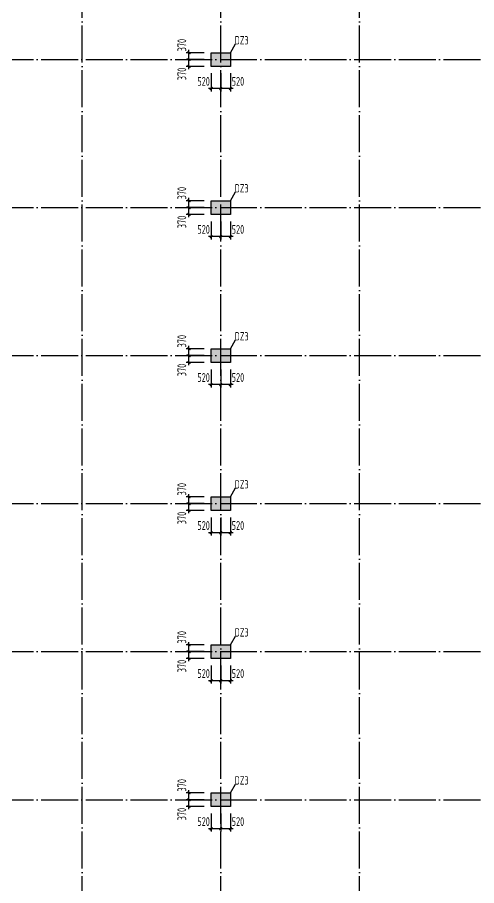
# Model space of a CAD drawing. Extents: x 14475413 to 15955882, y -732572 to -282951.
# Drawn here: x 14927108 to 14951962, y -557380 to -510457 of the extents above; entities that cross this region are included whole.
import ezdxf
from ezdxf.enums import TextEntityAlignment as Align

# ---------------------------------------------------------------- set-up
doc = ezdxf.new("R2010")
doc.units = 0
doc.header["$LTSCALE"] = 1000
doc.header["$MEASUREMENT"] = 0
doc.linetypes.add('DOTE', pattern=[2.42, 2, -0.2, 0.02, -0.2])
for name, color, linetype in [('COLU', 253, 'Continuous'), ('COLU_DIM', 3, 'Continuous'), ('COLU_HATCH', 251, 'Continuous'), ('DOTE', 1, 'DOTE'), ('STAIR', 2, 'Continuous')]:
    doc.layers.add(name, color=color, linetype=linetype)
doc.styles.add('TSSD_Dimension', font='Tssdeng.shx', dxfattribs={"width": 0.7, "bigfont": 'hztxt.shx'})
doc.styles.add('TSSD_REIN', font='tssdeng.shx', dxfattribs={"width": 0.7, "bigfont": 'tssdchn.shx'})
doc.dimstyles.new('TSSD_150_150', dxfattribs={"dimtxt": 475, "dimasz": 150, "dimexe": 150, "dimexo": 375, "dimgap": 150, "dimtad": 1, "dimdec": 0, "dimzin": 0, "dimdsep": 46, "dimtxsty": 'TSSD_Dimension', "dimblk": 'ARCHTICK', "dimcen": 0, "dimdle": 150, "dimclrt": 7, "dimadec": 0, "dimazin": 0, "dimtfac": 1, "dimtdec": 0, "dimtix": 1, "dimtmove": 2, "dimatfit": 3, "dimfxl": 0, "dimtolj": 1, "dimtzin": 0, "dimarcsym": 0})

# ---------------------------------------------------------------- blocks, each defined once
blk = doc.blocks.new('_ArchTick')
at = {"color": 0, "linetype": 'ByBlock', "const_width": 0.4}
blk.add_lwpolyline([(-0.5, -0.5), (0.5, 0.5)], dxfattribs=at)
blk = doc.blocks.new('*D115')
at = {"layer": 'COLU_DIM', "color": 0, "lineweight": -2, "ltscale": 0.5}
for p, q in [((14938116, -513481), (14938116, -514456)), ((14938636, -513481), (14938636, -514456)), ((14938786, -514306), (14937966, -514306))]:
    blk.add_line(p, q, dxfattribs=at)
at = {"layer": 'Defpoints', "color": 0, "ltscale": 0.5}
for p in [(14938116, -513106), (14938636, -513106), (14938116, -514306)]:
    blk.add_point(p, dxfattribs=at)
at = {"layer": 'COLU_DIM', "color": 0, "lineweight": -2, "ltscale": 0.5, "xscale": 150, "yscale": 150, "zscale": 150, "rotation": 180}
blk.add_blockref('_ArchTick', (14938116, -514306), dxfattribs=at)
at = {"layer": 'COLU_DIM', "color": 0, "lineweight": -2, "ltscale": 0.5, "xscale": 150, "yscale": 150, "zscale": 150}
blk.add_blockref('_ArchTick', (14938636, -514306), dxfattribs=at)
at = {"layer": 'COLU_DIM', "color": 7, "ltscale": 0.5, "insert": (14939044, -513918), "char_height": 475, "attachment_point": 5, "style": 'TSSD_Dimension'}
blk.add_mtext('\\A1;520', dxfattribs=at)
blk = doc.blocks.new('*D116')
at = {"layer": 'COLU_DIM', "color": 0, "lineweight": -2, "ltscale": 0.5}
for p, q in [((14937596, -513481), (14937596, -514456)), ((14938116, -513481), (14938116, -514456)), ((14938266, -514306), (14937446, -514306))]:
    blk.add_line(p, q, dxfattribs=at)
at = {"layer": 'Defpoints', "color": 0, "ltscale": 0.5}
for p in [(14937596, -513106), (14938116, -513106), (14937596, -514306)]:
    blk.add_point(p, dxfattribs=at)
at = {"layer": 'COLU_DIM', "color": 0, "lineweight": -2, "ltscale": 0.5, "xscale": 150, "yscale": 150, "zscale": 150, "rotation": 180}
blk.add_blockref('_ArchTick', (14937596, -514306), dxfattribs=at)
at = {"layer": 'COLU_DIM', "color": 0, "lineweight": -2, "ltscale": 0.5, "xscale": 150, "yscale": 150, "zscale": 150}
blk.add_blockref('_ArchTick', (14938116, -514306), dxfattribs=at)
at = {"layer": 'COLU_DIM', "color": 7, "ltscale": 0.5, "insert": (14937187, -513918), "char_height": 475, "attachment_point": 5, "style": 'TSSD_Dimension'}
blk.add_mtext('\\A1;520', dxfattribs=at)
blk = doc.blocks.new('*D117')
at = {"layer": 'COLU_DIM', "color": 0, "lineweight": -2, "ltscale": 0.5}
for p, q in [((14937221, -512736), (14936246, -512736)), ((14936396, -513256), (14936396, -512586)), ((14937221, -513106), (14936246, -513106))]:
    blk.add_line(p, q, dxfattribs=at)
at = {"layer": 'Defpoints', "color": 0, "ltscale": 0.5}
for p in [(14936396, -512736), (14937596, -512736), (14937596, -513106)]:
    blk.add_point(p, dxfattribs=at)
at = {"layer": 'COLU_DIM', "color": 0, "lineweight": -2, "ltscale": 0.5, "xscale": 150, "yscale": 150, "zscale": 150}
for p, rotation in [((14936396, -512736), 90), ((14936396, -513106), 270)]:
    blk.add_blockref('_ArchTick', p, dxfattribs=dict(at, rotation=rotation))
at = {"layer": 'COLU_DIM', "color": 7, "ltscale": 0.5, "insert": (14936008, -513514), "char_height": 475, "attachment_point": 5, "rotation": 90, "style": 'TSSD_Dimension'}
blk.add_mtext('\\A1;370', dxfattribs=at)
blk = doc.blocks.new('*D118')
at = {"layer": 'COLU_DIM', "color": 0, "lineweight": -2, "ltscale": 0.5}
for p, q in [((14937221, -512366), (14936246, -512366)), ((14936396, -512886), (14936396, -512216)), ((14937221, -512736), (14936246, -512736))]:
    blk.add_line(p, q, dxfattribs=at)
at = {"layer": 'Defpoints', "color": 0, "ltscale": 0.5}
for p in [(14936396, -512366), (14937596, -512366), (14937596, -512736)]:
    blk.add_point(p, dxfattribs=at)
at = {"layer": 'COLU_DIM', "color": 0, "lineweight": -2, "ltscale": 0.5, "xscale": 150, "yscale": 150, "zscale": 150}
for p, rotation in [((14936396, -512366), 90), ((14936396, -512736), 270)]:
    blk.add_blockref('_ArchTick', p, dxfattribs=dict(at, rotation=rotation))
at = {"layer": 'COLU_DIM', "color": 7, "ltscale": 0.5, "insert": (14936008, -511957), "char_height": 475, "attachment_point": 5, "rotation": 90, "style": 'TSSD_Dimension'}
blk.add_mtext('\\A1;370', dxfattribs=at)
blk = doc.blocks.new('*D127')
at = {"layer": 'COLU_DIM', "color": 0, "lineweight": -2, "ltscale": 0.5}
for p, q in [((14938116, -521481), (14938116, -522456)), ((14938636, -521481), (14938636, -522456)), ((14938786, -522306), (14937966, -522306))]:
    blk.add_line(p, q, dxfattribs=at)
at = {"layer": 'Defpoints', "color": 0, "ltscale": 0.5}
for p in [(14938116, -521106), (14938636, -521106), (14938116, -522306)]:
    blk.add_point(p, dxfattribs=at)
at = {"layer": 'COLU_DIM', "color": 0, "lineweight": -2, "ltscale": 0.5, "xscale": 150, "yscale": 150, "zscale": 150, "rotation": 180}
blk.add_blockref('_ArchTick', (14938116, -522306), dxfattribs=at)
at = {"layer": 'COLU_DIM', "color": 0, "lineweight": -2, "ltscale": 0.5, "xscale": 150, "yscale": 150, "zscale": 150}
blk.add_blockref('_ArchTick', (14938636, -522306), dxfattribs=at)
at = {"layer": 'COLU_DIM', "color": 7, "ltscale": 0.5, "insert": (14939044, -521918), "char_height": 475, "attachment_point": 5, "style": 'TSSD_Dimension'}
blk.add_mtext('\\A1;520', dxfattribs=at)
blk = doc.blocks.new('*D128')
at = {"layer": 'COLU_DIM', "color": 0, "lineweight": -2, "ltscale": 0.5}
for p, q in [((14937596, -521481), (14937596, -522456)), ((14938116, -521481), (14938116, -522456)), ((14938266, -522306), (14937446, -522306))]:
    blk.add_line(p, q, dxfattribs=at)
at = {"layer": 'Defpoints', "color": 0, "ltscale": 0.5}
for p in [(14937596, -521106), (14938116, -521106), (14937596, -522306)]:
    blk.add_point(p, dxfattribs=at)
at = {"layer": 'COLU_DIM', "color": 0, "lineweight": -2, "ltscale": 0.5, "xscale": 150, "yscale": 150, "zscale": 150, "rotation": 180}
blk.add_blockref('_ArchTick', (14937596, -522306), dxfattribs=at)
at = {"layer": 'COLU_DIM', "color": 0, "lineweight": -2, "ltscale": 0.5, "xscale": 150, "yscale": 150, "zscale": 150}
blk.add_blockref('_ArchTick', (14938116, -522306), dxfattribs=at)
at = {"layer": 'COLU_DIM', "color": 7, "ltscale": 0.5, "insert": (14937187, -521918), "char_height": 475, "attachment_point": 5, "style": 'TSSD_Dimension'}
blk.add_mtext('\\A1;520', dxfattribs=at)
blk = doc.blocks.new('*D129')
at = {"layer": 'COLU_DIM', "color": 0, "lineweight": -2, "ltscale": 0.5}
for p, q in [((14937221, -520736), (14936246, -520736)), ((14936396, -521256), (14936396, -520586)), ((14937221, -521106), (14936246, -521106))]:
    blk.add_line(p, q, dxfattribs=at)
at = {"layer": 'Defpoints', "color": 0, "ltscale": 0.5}
for p in [(14936396, -520736), (14937596, -520736), (14937596, -521106)]:
    blk.add_point(p, dxfattribs=at)
at = {"layer": 'COLU_DIM', "color": 0, "lineweight": -2, "ltscale": 0.5, "xscale": 150, "yscale": 150, "zscale": 150}
for p, rotation in [((14936396, -520736), 90), ((14936396, -521106), 270)]:
    blk.add_blockref('_ArchTick', p, dxfattribs=dict(at, rotation=rotation))
at = {"layer": 'COLU_DIM', "color": 7, "ltscale": 0.5, "insert": (14936008, -521514), "char_height": 475, "attachment_point": 5, "rotation": 90, "style": 'TSSD_Dimension'}
blk.add_mtext('\\A1;370', dxfattribs=at)
blk = doc.blocks.new('*D130')
at = {"layer": 'COLU_DIM', "color": 0, "lineweight": -2, "ltscale": 0.5}
for p, q in [((14937221, -520366), (14936246, -520366)), ((14936396, -520886), (14936396, -520216)), ((14937221, -520736), (14936246, -520736))]:
    blk.add_line(p, q, dxfattribs=at)
at = {"layer": 'Defpoints', "color": 0, "ltscale": 0.5}
for p in [(14936396, -520366), (14937596, -520366), (14937596, -520736)]:
    blk.add_point(p, dxfattribs=at)
at = {"layer": 'COLU_DIM', "color": 0, "lineweight": -2, "ltscale": 0.5, "xscale": 150, "yscale": 150, "zscale": 150}
for p, rotation in [((14936396, -520366), 90), ((14936396, -520736), 270)]:
    blk.add_blockref('_ArchTick', p, dxfattribs=dict(at, rotation=rotation))
at = {"layer": 'COLU_DIM', "color": 7, "ltscale": 0.5, "insert": (14936008, -519957), "char_height": 475, "attachment_point": 5, "rotation": 90, "style": 'TSSD_Dimension'}
blk.add_mtext('\\A1;370', dxfattribs=at)
blk = doc.blocks.new('*D139')
at = {"layer": 'COLU_DIM', "color": 0, "lineweight": -2, "ltscale": 0.5}
for p, q in [((14938116, -529481), (14938116, -530456)), ((14938636, -529481), (14938636, -530456)), ((14938786, -530306), (14937966, -530306))]:
    blk.add_line(p, q, dxfattribs=at)
at = {"layer": 'Defpoints', "color": 0, "ltscale": 0.5}
for p in [(14938116, -529106), (14938636, -529106), (14938116, -530306)]:
    blk.add_point(p, dxfattribs=at)
at = {"layer": 'COLU_DIM', "color": 0, "lineweight": -2, "ltscale": 0.5, "xscale": 150, "yscale": 150, "zscale": 150, "rotation": 180}
blk.add_blockref('_ArchTick', (14938116, -530306), dxfattribs=at)
at = {"layer": 'COLU_DIM', "color": 0, "lineweight": -2, "ltscale": 0.5, "xscale": 150, "yscale": 150, "zscale": 150}
blk.add_blockref('_ArchTick', (14938636, -530306), dxfattribs=at)
at = {"layer": 'COLU_DIM', "color": 7, "ltscale": 0.5, "insert": (14939044, -529918), "char_height": 475, "attachment_point": 5, "style": 'TSSD_Dimension'}
blk.add_mtext('\\A1;520', dxfattribs=at)
blk = doc.blocks.new('*D140')
at = {"layer": 'COLU_DIM', "color": 0, "lineweight": -2, "ltscale": 0.5}
for p, q in [((14937596, -529481), (14937596, -530456)), ((14938116, -529481), (14938116, -530456)), ((14938266, -530306), (14937446, -530306))]:
    blk.add_line(p, q, dxfattribs=at)
at = {"layer": 'Defpoints', "color": 0, "ltscale": 0.5}
for p in [(14937596, -529106), (14938116, -529106), (14937596, -530306)]:
    blk.add_point(p, dxfattribs=at)
at = {"layer": 'COLU_DIM', "color": 0, "lineweight": -2, "ltscale": 0.5, "xscale": 150, "yscale": 150, "zscale": 150, "rotation": 180}
blk.add_blockref('_ArchTick', (14937596, -530306), dxfattribs=at)
at = {"layer": 'COLU_DIM', "color": 0, "lineweight": -2, "ltscale": 0.5, "xscale": 150, "yscale": 150, "zscale": 150}
blk.add_blockref('_ArchTick', (14938116, -530306), dxfattribs=at)
at = {"layer": 'COLU_DIM', "color": 7, "ltscale": 0.5, "insert": (14937187, -529918), "char_height": 475, "attachment_point": 5, "style": 'TSSD_Dimension'}
blk.add_mtext('\\A1;520', dxfattribs=at)
blk = doc.blocks.new('*D141')
at = {"layer": 'COLU_DIM', "color": 0, "lineweight": -2, "ltscale": 0.5}
for p, q in [((14937221, -528736), (14936246, -528736)), ((14936396, -529256), (14936396, -528586)), ((14937221, -529106), (14936246, -529106))]:
    blk.add_line(p, q, dxfattribs=at)
at = {"layer": 'Defpoints', "color": 0, "ltscale": 0.5}
for p in [(14936396, -528736), (14937596, -528736), (14937596, -529106)]:
    blk.add_point(p, dxfattribs=at)
at = {"layer": 'COLU_DIM', "color": 0, "lineweight": -2, "ltscale": 0.5, "xscale": 150, "yscale": 150, "zscale": 150}
for p, rotation in [((14936396, -528736), 90), ((14936396, -529106), 270)]:
    blk.add_blockref('_ArchTick', p, dxfattribs=dict(at, rotation=rotation))
at = {"layer": 'COLU_DIM', "color": 7, "ltscale": 0.5, "insert": (14936008, -529514), "char_height": 475, "attachment_point": 5, "rotation": 90, "style": 'TSSD_Dimension'}
blk.add_mtext('\\A1;370', dxfattribs=at)
blk = doc.blocks.new('*D142')
at = {"layer": 'COLU_DIM', "color": 0, "lineweight": -2, "ltscale": 0.5}
for p, q in [((14936396, -528886), (14936396, -528216)), ((14937221, -528366), (14936246, -528366)), ((14937221, -528736), (14936246, -528736))]:
    blk.add_line(p, q, dxfattribs=at)
at = {"layer": 'Defpoints', "color": 0, "ltscale": 0.5}
for p in [(14936396, -528366), (14937596, -528366), (14937596, -528736)]:
    blk.add_point(p, dxfattribs=at)
at = {"layer": 'COLU_DIM', "color": 0, "lineweight": -2, "ltscale": 0.5, "xscale": 150, "yscale": 150, "zscale": 150}
for p, rotation in [((14936396, -528366), 90), ((14936396, -528736), 270)]:
    blk.add_blockref('_ArchTick', p, dxfattribs=dict(at, rotation=rotation))
at = {"layer": 'COLU_DIM', "color": 7, "ltscale": 0.5, "insert": (14936008, -527957), "char_height": 475, "attachment_point": 5, "rotation": 90, "style": 'TSSD_Dimension'}
blk.add_mtext('\\A1;370', dxfattribs=at)
blk = doc.blocks.new('*D151')
at = {"layer": 'COLU_DIM', "color": 0, "lineweight": -2, "ltscale": 0.5}
for p, q in [((14938116, -537481), (14938116, -538456)), ((14938636, -537481), (14938636, -538456)), ((14938786, -538306), (14937966, -538306))]:
    blk.add_line(p, q, dxfattribs=at)
at = {"layer": 'Defpoints', "color": 0, "ltscale": 0.5}
for p in [(14938116, -537106), (14938636, -537106), (14938116, -538306)]:
    blk.add_point(p, dxfattribs=at)
at = {"layer": 'COLU_DIM', "color": 0, "lineweight": -2, "ltscale": 0.5, "xscale": 150, "yscale": 150, "zscale": 150, "rotation": 180}
blk.add_blockref('_ArchTick', (14938116, -538306), dxfattribs=at)
at = {"layer": 'COLU_DIM', "color": 0, "lineweight": -2, "ltscale": 0.5, "xscale": 150, "yscale": 150, "zscale": 150}
blk.add_blockref('_ArchTick', (14938636, -538306), dxfattribs=at)
at = {"layer": 'COLU_DIM', "color": 7, "ltscale": 0.5, "insert": (14939044, -537918), "char_height": 475, "attachment_point": 5, "style": 'TSSD_Dimension'}
blk.add_mtext('\\A1;520', dxfattribs=at)
blk = doc.blocks.new('*D152')
at = {"layer": 'COLU_DIM', "color": 0, "lineweight": -2, "ltscale": 0.5}
for p, q in [((14937596, -537481), (14937596, -538456)), ((14938116, -537481), (14938116, -538456)), ((14938266, -538306), (14937446, -538306))]:
    blk.add_line(p, q, dxfattribs=at)
at = {"layer": 'Defpoints', "color": 0, "ltscale": 0.5}
for p in [(14937596, -537106), (14938116, -537106), (14937596, -538306)]:
    blk.add_point(p, dxfattribs=at)
at = {"layer": 'COLU_DIM', "color": 0, "lineweight": -2, "ltscale": 0.5, "xscale": 150, "yscale": 150, "zscale": 150, "rotation": 180}
blk.add_blockref('_ArchTick', (14937596, -538306), dxfattribs=at)
at = {"layer": 'COLU_DIM', "color": 0, "lineweight": -2, "ltscale": 0.5, "xscale": 150, "yscale": 150, "zscale": 150}
blk.add_blockref('_ArchTick', (14938116, -538306), dxfattribs=at)
at = {"layer": 'COLU_DIM', "color": 7, "ltscale": 0.5, "insert": (14937187, -537918), "char_height": 475, "attachment_point": 5, "style": 'TSSD_Dimension'}
blk.add_mtext('\\A1;520', dxfattribs=at)
blk = doc.blocks.new('*D153')
at = {"layer": 'COLU_DIM', "color": 0, "lineweight": -2, "ltscale": 0.5}
for p, q in [((14937221, -536736), (14936246, -536736)), ((14936396, -537256), (14936396, -536586)), ((14937221, -537106), (14936246, -537106))]:
    blk.add_line(p, q, dxfattribs=at)
at = {"layer": 'Defpoints', "color": 0, "ltscale": 0.5}
for p in [(14936396, -536736), (14937596, -536736), (14937596, -537106)]:
    blk.add_point(p, dxfattribs=at)
at = {"layer": 'COLU_DIM', "color": 0, "lineweight": -2, "ltscale": 0.5, "xscale": 150, "yscale": 150, "zscale": 150}
for p, rotation in [((14936396, -536736), 90), ((14936396, -537106), 270)]:
    blk.add_blockref('_ArchTick', p, dxfattribs=dict(at, rotation=rotation))
at = {"layer": 'COLU_DIM', "color": 7, "ltscale": 0.5, "insert": (14936008, -537514), "char_height": 475, "attachment_point": 5, "rotation": 90, "style": 'TSSD_Dimension'}
blk.add_mtext('\\A1;370', dxfattribs=at)
blk = doc.blocks.new('*D154')
at = {"layer": 'COLU_DIM', "color": 0, "lineweight": -2, "ltscale": 0.5}
for p, q in [((14936396, -536886), (14936396, -536216)), ((14937221, -536366), (14936246, -536366)), ((14937221, -536736), (14936246, -536736))]:
    blk.add_line(p, q, dxfattribs=at)
at = {"layer": 'Defpoints', "color": 0, "ltscale": 0.5}
for p in [(14936396, -536366), (14937596, -536366), (14937596, -536736)]:
    blk.add_point(p, dxfattribs=at)
at = {"layer": 'COLU_DIM', "color": 0, "lineweight": -2, "ltscale": 0.5, "xscale": 150, "yscale": 150, "zscale": 150}
for p, rotation in [((14936396, -536366), 90), ((14936396, -536736), 270)]:
    blk.add_blockref('_ArchTick', p, dxfattribs=dict(at, rotation=rotation))
at = {"layer": 'COLU_DIM', "color": 7, "ltscale": 0.5, "insert": (14936008, -535957), "char_height": 475, "attachment_point": 5, "rotation": 90, "style": 'TSSD_Dimension'}
blk.add_mtext('\\A1;370', dxfattribs=at)
blk = doc.blocks.new('*D163')
at = {"layer": 'COLU_DIM', "color": 0, "lineweight": -2, "ltscale": 0.5}
for p, q in [((14938116, -545481), (14938116, -546456)), ((14938636, -545481), (14938636, -546456)), ((14938786, -546306), (14937966, -546306))]:
    blk.add_line(p, q, dxfattribs=at)
at = {"layer": 'Defpoints', "color": 0, "ltscale": 0.5}
for p in [(14938116, -545106), (14938636, -545106), (14938116, -546306)]:
    blk.add_point(p, dxfattribs=at)
at = {"layer": 'COLU_DIM', "color": 0, "lineweight": -2, "ltscale": 0.5, "xscale": 150, "yscale": 150, "zscale": 150, "rotation": 180}
blk.add_blockref('_ArchTick', (14938116, -546306), dxfattribs=at)
at = {"layer": 'COLU_DIM', "color": 0, "lineweight": -2, "ltscale": 0.5, "xscale": 150, "yscale": 150, "zscale": 150}
blk.add_blockref('_ArchTick', (14938636, -546306), dxfattribs=at)
at = {"layer": 'COLU_DIM', "color": 7, "ltscale": 0.5, "insert": (14939044, -545918), "char_height": 475, "attachment_point": 5, "style": 'TSSD_Dimension'}
blk.add_mtext('\\A1;520', dxfattribs=at)
blk = doc.blocks.new('*D164')
at = {"layer": 'COLU_DIM', "color": 0, "lineweight": -2, "ltscale": 0.5}
for p, q in [((14937596, -545481), (14937596, -546456)), ((14938116, -545481), (14938116, -546456)), ((14938266, -546306), (14937446, -546306))]:
    blk.add_line(p, q, dxfattribs=at)
at = {"layer": 'Defpoints', "color": 0, "ltscale": 0.5}
for p in [(14937596, -545106), (14938116, -545106), (14937596, -546306)]:
    blk.add_point(p, dxfattribs=at)
at = {"layer": 'COLU_DIM', "color": 0, "lineweight": -2, "ltscale": 0.5, "xscale": 150, "yscale": 150, "zscale": 150, "rotation": 180}
blk.add_blockref('_ArchTick', (14937596, -546306), dxfattribs=at)
at = {"layer": 'COLU_DIM', "color": 0, "lineweight": -2, "ltscale": 0.5, "xscale": 150, "yscale": 150, "zscale": 150}
blk.add_blockref('_ArchTick', (14938116, -546306), dxfattribs=at)
at = {"layer": 'COLU_DIM', "color": 7, "ltscale": 0.5, "insert": (14937187, -545918), "char_height": 475, "attachment_point": 5, "style": 'TSSD_Dimension'}
blk.add_mtext('\\A1;520', dxfattribs=at)
blk = doc.blocks.new('*D165')
at = {"layer": 'COLU_DIM', "color": 0, "lineweight": -2, "ltscale": 0.5}
for p, q in [((14937221, -544736), (14936246, -544736)), ((14936396, -545256), (14936396, -544586)), ((14937221, -545106), (14936246, -545106))]:
    blk.add_line(p, q, dxfattribs=at)
at = {"layer": 'Defpoints', "color": 0, "ltscale": 0.5}
for p in [(14936396, -544736), (14937596, -544736), (14937596, -545106)]:
    blk.add_point(p, dxfattribs=at)
at = {"layer": 'COLU_DIM', "color": 0, "lineweight": -2, "ltscale": 0.5, "xscale": 150, "yscale": 150, "zscale": 150}
for p, rotation in [((14936396, -544736), 90), ((14936396, -545106), 270)]:
    blk.add_blockref('_ArchTick', p, dxfattribs=dict(at, rotation=rotation))
at = {"layer": 'COLU_DIM', "color": 7, "ltscale": 0.5, "insert": (14936008, -545514), "char_height": 475, "attachment_point": 5, "rotation": 90, "style": 'TSSD_Dimension'}
blk.add_mtext('\\A1;370', dxfattribs=at)
blk = doc.blocks.new('*D166')
at = {"layer": 'COLU_DIM', "color": 0, "lineweight": -2, "ltscale": 0.5}
for p, q in [((14936396, -544886), (14936396, -544216)), ((14937221, -544366), (14936246, -544366)), ((14937221, -544736), (14936246, -544736))]:
    blk.add_line(p, q, dxfattribs=at)
at = {"layer": 'Defpoints', "color": 0, "ltscale": 0.5}
for p in [(14936396, -544366), (14937596, -544366), (14937596, -544736)]:
    blk.add_point(p, dxfattribs=at)
at = {"layer": 'COLU_DIM', "color": 0, "lineweight": -2, "ltscale": 0.5, "xscale": 150, "yscale": 150, "zscale": 150}
for p, rotation in [((14936396, -544366), 90), ((14936396, -544736), 270)]:
    blk.add_blockref('_ArchTick', p, dxfattribs=dict(at, rotation=rotation))
at = {"layer": 'COLU_DIM', "color": 7, "ltscale": 0.5, "insert": (14936008, -543957), "char_height": 475, "attachment_point": 5, "rotation": 90, "style": 'TSSD_Dimension'}
blk.add_mtext('\\A1;370', dxfattribs=at)
blk = doc.blocks.new('*D175')
at = {"layer": 'COLU_DIM', "color": 0, "lineweight": -2, "ltscale": 0.5}
for p, q in [((14938116, -553481), (14938116, -554456)), ((14938636, -553481), (14938636, -554456)), ((14938786, -554306), (14937966, -554306))]:
    blk.add_line(p, q, dxfattribs=at)
at = {"layer": 'Defpoints', "color": 0, "ltscale": 0.5}
for p in [(14938116, -553106), (14938636, -553106), (14938116, -554306)]:
    blk.add_point(p, dxfattribs=at)
at = {"layer": 'COLU_DIM', "color": 0, "lineweight": -2, "ltscale": 0.5, "xscale": 150, "yscale": 150, "zscale": 150, "rotation": 180}
blk.add_blockref('_ArchTick', (14938116, -554306), dxfattribs=at)
at = {"layer": 'COLU_DIM', "color": 0, "lineweight": -2, "ltscale": 0.5, "xscale": 150, "yscale": 150, "zscale": 150}
blk.add_blockref('_ArchTick', (14938636, -554306), dxfattribs=at)
at = {"layer": 'COLU_DIM', "color": 7, "ltscale": 0.5, "insert": (14939044, -553918), "char_height": 475, "attachment_point": 5, "style": 'TSSD_Dimension'}
blk.add_mtext('\\A1;520', dxfattribs=at)
blk = doc.blocks.new('*D176')
at = {"layer": 'COLU_DIM', "color": 0, "lineweight": -2, "ltscale": 0.5}
for p, q in [((14937596, -553481), (14937596, -554456)), ((14938116, -553481), (14938116, -554456)), ((14938266, -554306), (14937446, -554306))]:
    blk.add_line(p, q, dxfattribs=at)
at = {"layer": 'Defpoints', "color": 0, "ltscale": 0.5}
for p in [(14937596, -553106), (14938116, -553106), (14937596, -554306)]:
    blk.add_point(p, dxfattribs=at)
at = {"layer": 'COLU_DIM', "color": 0, "lineweight": -2, "ltscale": 0.5, "xscale": 150, "yscale": 150, "zscale": 150, "rotation": 180}
blk.add_blockref('_ArchTick', (14937596, -554306), dxfattribs=at)
at = {"layer": 'COLU_DIM', "color": 0, "lineweight": -2, "ltscale": 0.5, "xscale": 150, "yscale": 150, "zscale": 150}
blk.add_blockref('_ArchTick', (14938116, -554306), dxfattribs=at)
at = {"layer": 'COLU_DIM', "color": 7, "ltscale": 0.5, "insert": (14937187, -553918), "char_height": 475, "attachment_point": 5, "style": 'TSSD_Dimension'}
blk.add_mtext('\\A1;520', dxfattribs=at)
blk = doc.blocks.new('*D177')
at = {"layer": 'COLU_DIM', "color": 0, "lineweight": -2, "ltscale": 0.5}
for p, q in [((14937221, -552736), (14936246, -552736)), ((14936396, -553256), (14936396, -552586)), ((14937221, -553106), (14936246, -553106))]:
    blk.add_line(p, q, dxfattribs=at)
at = {"layer": 'Defpoints', "color": 0, "ltscale": 0.5}
for p in [(14936396, -552736), (14937596, -552736), (14937596, -553106)]:
    blk.add_point(p, dxfattribs=at)
at = {"layer": 'COLU_DIM', "color": 0, "lineweight": -2, "ltscale": 0.5, "xscale": 150, "yscale": 150, "zscale": 150}
for p, rotation in [((14936396, -552736), 90), ((14936396, -553106), 270)]:
    blk.add_blockref('_ArchTick', p, dxfattribs=dict(at, rotation=rotation))
at = {"layer": 'COLU_DIM', "color": 7, "ltscale": 0.5, "insert": (14936008, -553514), "char_height": 475, "attachment_point": 5, "rotation": 90, "style": 'TSSD_Dimension'}
blk.add_mtext('\\A1;370', dxfattribs=at)
blk = doc.blocks.new('*D178')
at = {"layer": 'COLU_DIM', "color": 0, "lineweight": -2, "ltscale": 0.5}
for p, q in [((14936396, -552886), (14936396, -552216)), ((14937221, -552366), (14936246, -552366)), ((14937221, -552736), (14936246, -552736))]:
    blk.add_line(p, q, dxfattribs=at)
at = {"layer": 'Defpoints', "color": 0, "ltscale": 0.5}
for p in [(14936396, -552366), (14937596, -552366), (14937596, -552736)]:
    blk.add_point(p, dxfattribs=at)
at = {"layer": 'COLU_DIM', "color": 0, "lineweight": -2, "ltscale": 0.5, "xscale": 150, "yscale": 150, "zscale": 150}
for p, rotation in [((14936396, -552366), 90), ((14936396, -552736), 270)]:
    blk.add_blockref('_ArchTick', p, dxfattribs=dict(at, rotation=rotation))
at = {"layer": 'COLU_DIM', "color": 7, "ltscale": 0.5, "insert": (14936008, -551957), "char_height": 475, "attachment_point": 5, "rotation": 90, "style": 'TSSD_Dimension'}
blk.add_mtext('\\A1;370', dxfattribs=at)
blk = doc.blocks.new('2Q32321321')
at = {"layer": 'COLU'}
for points in [[(14937596, -513106), (14937596, -512366), (14938636, -512366), (14938636, -513106)], [(14937596, -521106), (14937596, -520366), (14938636, -520366), (14938636, -521106)], [(14937596, -529106), (14937596, -528366), (14938636, -528366), (14938636, -529106)], [(14937596, -537106), (14937596, -536366), (14938636, -536366), (14938636, -537106)], [(14937596, -545106), (14937596, -544366), (14938636, -544366), (14938636, -545106)], [(14937596, -553106), (14937596, -552366), (14938636, -552366), (14938636, -553106)]]:
    blk.add_lwpolyline(points, close=True, dxfattribs=at)

msp = doc.modelspace()

# ---------------------------------------------------------------- hatches: boundary and pattern name
at = {"layer": 'COLU_HATCH', "ltscale": 0.5}
for points in [[(14937595.7, -513105.7), (14937595.7, -512365.7), (14938635.7, -512365.7), (14938635.7, -513105.7)], [(14937595.7, -521105.7), (14937595.7, -520365.7), (14938635.7, -520365.7), (14938635.7, -521105.7)], [(14937595.7, -529105.7), (14937595.7, -528365.7), (14938635.7, -528365.7), (14938635.7, -529105.7)], [(14937595.7, -537105.7), (14937595.7, -536365.7), (14938635.7, -536365.7), (14938635.7, -537105.7)], [(14937595.7, -545105.7), (14937595.7, -544365.7), (14938635.7, -544365.7), (14938635.7, -545105.7)], [(14937595.7, -553105.7), (14937595.7, -552365.7), (14938635.7, -552365.7), (14938635.7, -553105.7)]]:
    msp.add_hatch(color=256, dxfattribs=at).paths.add_polyline_path(points)

# ---------------------------------------------------------------- linework, layer by layer
at = {"layer": 'DOTE'}
for p, q in [((14930615.7, -578235.7), (14930615.7, -479235.7)), ((14938115.7, -578235.7), (14938115.7, -479235.7)), ((14945615.7, -578235.7), (14945615.7, -479235.7)), ((14906615.7, -512735.7), (14969615.7, -512735.7)), ((14906615.7, -520735.7), (14969615.7, -520735.7)), ((14906615.7, -528735.7), (14969615.7, -528735.7)), ((14906615.7, -536735.7), (14969615.7, -536735.7)), ((14906615.7, -544735.7), (14969615.7, -544735.7)), ((14906615.7, -552735.7), (14969615.7, -552735.7))]:
    msp.add_line(p, q, dxfattribs=at)
at = {"layer": 'STAIR'}
for p, q in [((14938635.7, -512365.7), (14938908.7, -511889.9)), ((14938635.7, -520365.7), (14938908.7, -519889.9)), ((14938635.7, -528365.7), (14938908.7, -527889.9)), ((14938635.7, -536365.7), (14938908.7, -535889.9)), ((14938635.7, -544365.7), (14938908.7, -543889.9)), ((14938635.7, -552365.7), (14938908.7, -551889.9))]:
    msp.add_line(p, q, dxfattribs=at)

# ---------------------------------------------------------------- block references
msp.add_blockref('2Q32321321', (0, 0))

# ---------------------------------------------------------------- texts
at = {"layer": 'STAIR', "style": 'TSSD_REIN', "width": 0.7}
for p in [(14939624.4, -511919), (14939624.4, -519919), (14939624.4, -527919), (14939624.4, -535919), (14939624.4, -543919), (14939624.4, -551919)]:
    msp.add_text('DZ3', height=450, dxfattribs=at).set_placement(p, align=Align.RIGHT)

# ---------------------------------------------------------------- dimensions: what is measured, and where the dimension line sits
at = {"layer": 'COLU_DIM', "ltscale": 0.5}
for base, p1, p2, angle, picture, middle in [((14936395.7, -512365.7), (14937595.7, -512735.7), (14937595.7, -512365.7), 90, '*D118', (14936008.2, -511957.1)), ((14936395.7, -512735.7), (14937595.7, -513105.7), (14937595.7, -512735.7), 90, '*D117', (14936008.2, -513514.3)), ((14937595.7, -514305.7), (14938115.7, -513105.7), (14937595.7, -513105.7), 180, '*D116', (14937187.1, -513918.2)), ((14938115.7, -514305.7), (14938635.7, -513105.7), (14938115.7, -513105.7), 180, '*D115', (14939044.3, -513918.2)), ((14936395.7, -520365.7), (14937595.7, -520735.7), (14937595.7, -520365.7), 90, '*D130', (14936008.2, -519957.1)), ((14936395.7, -520735.7), (14937595.7, -521105.7), (14937595.7, -520735.7), 90, '*D129', (14936008.2, -521514.3)), ((14937595.7, -522305.7), (14938115.7, -521105.7), (14937595.7, -521105.7), 180, '*D128', (14937187.1, -521918.2)), ((14938115.7, -522305.7), (14938635.7, -521105.7), (14938115.7, -521105.7), 180, '*D127', (14939044.3, -521918.2)), ((14936395.7, -528365.7), (14937595.7, -528735.7), (14937595.7, -528365.7), 90, '*D142', (14936008.2, -527957.1)), ((14936395.7, -528735.7), (14937595.7, -529105.7), (14937595.7, -528735.7), 90, '*D141', (14936008.2, -529514.3)), ((14937595.7, -530305.7), (14938115.7, -529105.7), (14937595.7, -529105.7), 180, '*D140', (14937187.1, -529918.2)), ((14938115.7, -530305.7), (14938635.7, -529105.7), (14938115.7, -529105.7), 180, '*D139', (14939044.3, -529918.2)), ((14936395.7, -536365.7), (14937595.7, -536735.7), (14937595.7, -536365.7), 90, '*D154', (14936008.2, -535957.1)), ((14936395.7, -536735.7), (14937595.7, -537105.7), (14937595.7, -536735.7), 90, '*D153', (14936008.2, -537514.3)), ((14937595.7, -538305.7), (14938115.7, -537105.7), (14937595.7, -537105.7), 180, '*D152', (14937187.1, -537918.2)), ((14938115.7, -538305.7), (14938635.7, -537105.7), (14938115.7, -537105.7), 180, '*D151', (14939044.3, -537918.2)), ((14936395.7, -544365.7), (14937595.7, -544735.7), (14937595.7, -544365.7), 90, '*D166', (14936008.2, -543957.1)), ((14936395.7, -544735.7), (14937595.7, -545105.7), (14937595.7, -544735.7), 90, '*D165', (14936008.2, -545514.3)), ((14937595.7, -546305.7), (14938115.7, -545105.7), (14937595.7, -545105.7), 180, '*D164', (14937187.1, -545918.2)), ((14938115.7, -546305.7), (14938635.7, -545105.7), (14938115.7, -545105.7), 180, '*D163', (14939044.3, -545918.2)), ((14936395.7, -552365.7), (14937595.7, -552735.7), (14937595.7, -552365.7), 90, '*D178', (14936008.2, -551957.1)), ((14936395.7, -552735.7), (14937595.7, -553105.7), (14937595.7, -552735.7), 90, '*D177', (14936008.2, -553514.3)), ((14937595.7, -554305.7), (14938115.7, -553105.7), (14937595.7, -553105.7), 180, '*D176', (14937187.1, -553918.2)), ((14938115.7, -554305.7), (14938635.7, -553105.7), (14938115.7, -553105.7), 180, '*D175', (14939044.3, -553918.2))]:
    dim = msp.add_linear_dim(base=base, p1=p1, p2=p2, angle=angle, dimstyle='TSSD_150_150', dxfattribs=at)
    dim.commit()
    dim.dimension.update_dxf_attribs({"geometry": picture, "text_midpoint": middle, "dimtype": 160})

doc.saveas('drawing.dxf')
